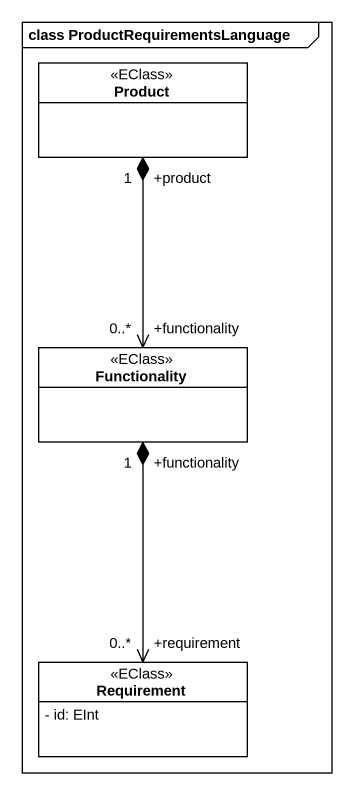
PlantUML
@startuml
mainframe class ProductRequirementsLanguage
hide circle
hide empty members
skinparam classAttributeIconSize 0
class Product <<EClass>>
class Functionality <<EClass>>
class Requirement <<EClass>> {
  - id: EInt
}
Product "+product\n1" *--> "+functionality\n0..*" Functionality
Functionality "+functionality\n1" *--> "+requirement\n0..*" Requirement
@enduml
